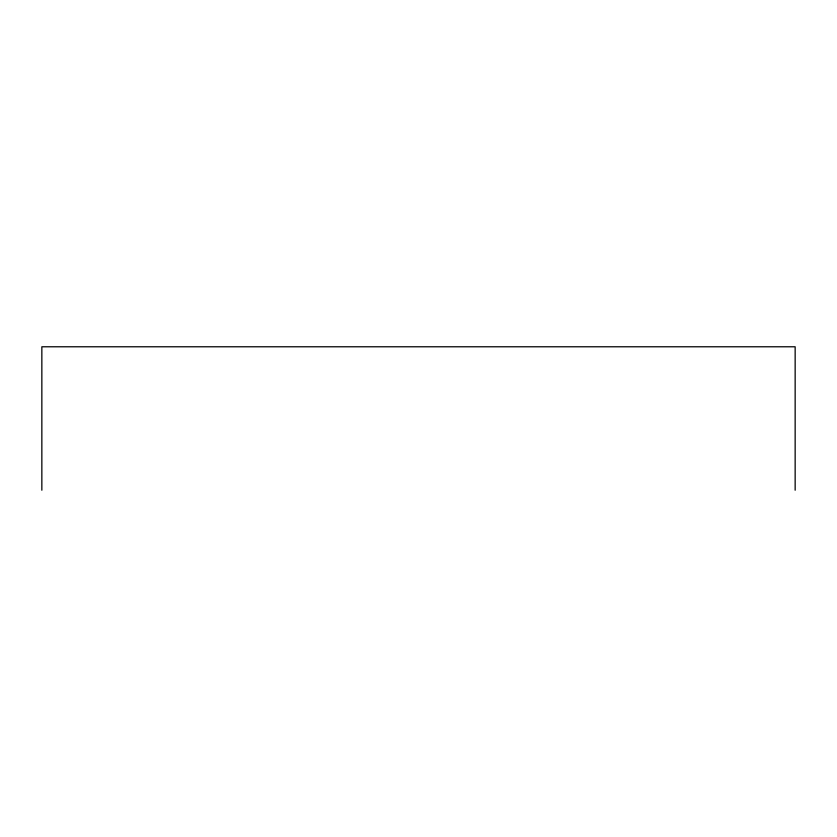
<?xml version="1.0" encoding="UTF-8"?>
<svg xmlns="http://www.w3.org/2000/svg" width="837" height="837" viewBox="0 0 837 837"><rect width="100%" height="100%" fill="white"/><g stroke="black" fill="none" stroke-linecap="round" stroke-linejoin="round"><path stroke-width="1.26" d="M795.15 490.22L795.15 346.78L41.85 346.78L41.85 490.22"/></g></svg>
